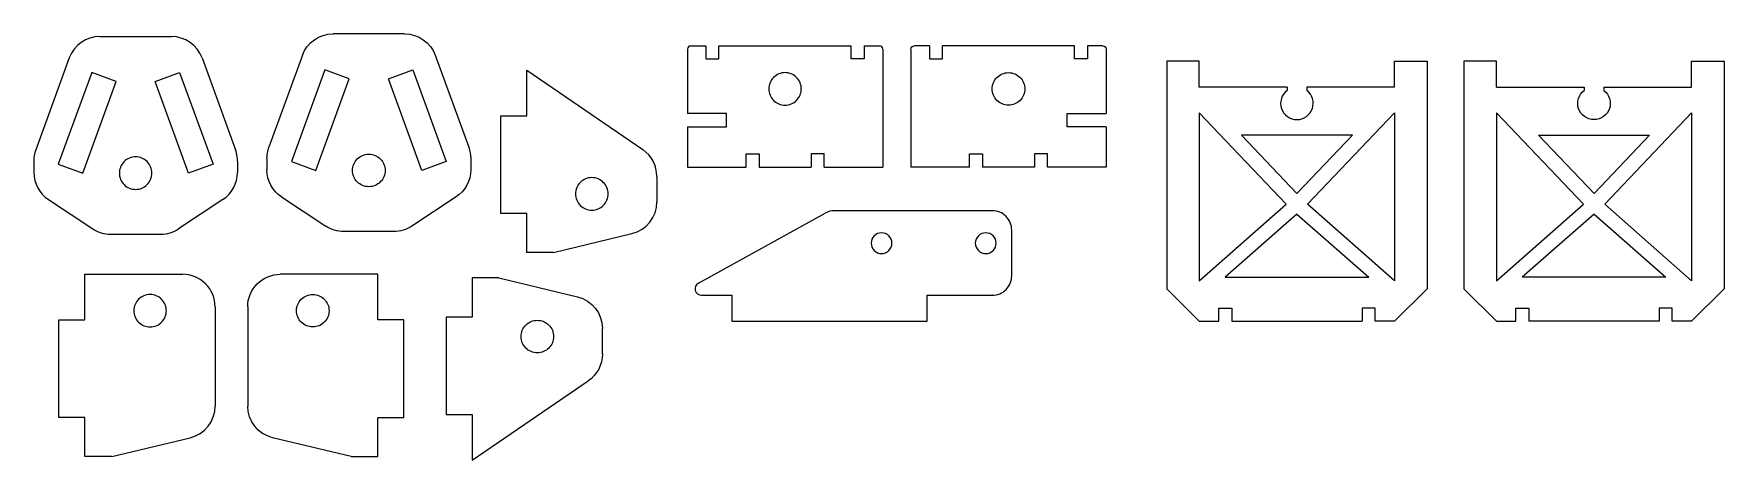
# Model space of a CAD drawing. Extents: x 10 to 269, y 30 to 95.
import ezdxf

# ---------------------------------------------------------------- set-up
doc = ezdxf.new("R2010")
doc.units = 0
doc.layers.get('0').update_dxf_attribs({"linetype": 'CONTINUOUS'})

msp = doc.modelspace()

# ---------------------------------------------------------------- linework, layer by layer
for points in [[(19.67, 94.8, 0.315299), (14.97, 91.51), (9.82, 77.37, 0.087489), (9.52, 75.66)], [(35.36, 91.51, 0.315299), (30.66, 94.8)], [(50.79, 91.92, -0.315299), (55.49, 95.21)], [(66.49, 95.21, -0.315299), (71.19, 91.92), (76.33, 77.77, -0.087489), (76.64, 76.06)], [(110.44, 93.34, 0.414214), (109.94, 92.84), (109.94, 82.94)], [(139.94, 92.84, 0.414214), (139.44, 93.34)], [(144.27, 92.84, -0.414214), (144.77, 93.34)], [(173.77, 93.34, -0.414214), (174.27, 92.84), (174.27, 82.94)], [(202.06, 86.51, 0.716291), (203.59, 82.03, 0.716291), (205.11, 86.51)], [(250.75, 86.51, -0.716291), (249.23, 82.03, -0.716291), (247.71, 86.51)], [(9.52, 75.66), (9.52, 73.91, 0.251784), (11.76, 69.74), (18.57, 65.24, 0.147089), (21.32, 64.41), (29.01, 64.41, 0.147089), (31.76, 65.24)], [(40.81, 75.66, 0.087489), (40.51, 77.37)], [(45.34, 76.06, -0.087489), (45.64, 77.77)], [(76.64, 76.06), (76.64, 74.31, -0.251784), (74.39, 70.14), (67.59, 65.64, -0.147089), (64.83, 64.81), (57.15, 64.81, -0.147089), (54.39, 65.64)], [(105.25, 73.28, 0.247535), (103.08, 77.41)], [(38.57, 69.74, 0.251784), (40.81, 73.91)], [(47.58, 70.14, -0.251784), (45.34, 74.31)], [(89.36, 61.61), (101.42, 64.51, 0.346735), (105.25, 69.37)], [(111.63, 56.91, 0.774955), (112.11, 55.03), (116.77, 55.03), (116.77, 51.03), (146.77, 51.03), (146.77, 55.03), (156.77, 55.03, 0.414214), (159.77, 58.03), (159.77, 65.03, 0.414214), (156.77, 68.03), (132.55, 68.03, 0.126789), (131.1, 67.66)], [(37.38, 53.25, 0.414214), (32.38, 58.25)], [(42.38, 53.25, -0.414214), (47.38, 58.25)], [(80.99, 57.69), (93.05, 54.79, -0.346735), (96.88, 49.93)], [(96.88, 46.01, -0.247535), (94.71, 41.89)], [(21.49, 30.25), (33.55, 33.15, 0.346735), (37.38, 38.01)], [(58.27, 30.25), (46.21, 33.15, -0.346735), (42.38, 38.01)]]:
    msp.add_lwpolyline(points, format="xyb")
for points in [[(19.67, 94.8), (30.66, 94.8)], [(66.49, 95.21), (55.49, 95.21)], [(35.36, 91.51), (40.51, 77.37)], [(50.79, 91.92), (45.64, 77.77)], [(110.44, 93.34), (112.79, 93.34)], [(112.79, 93.34), (112.79, 91.34)], [(112.79, 91.34), (114.79, 91.34)], [(114.79, 93.34), (135.09, 93.34)], [(114.79, 91.34), (114.79, 93.34)], [(137.09, 93.34), (137.09, 91.34), (135.09, 91.34), (135.09, 93.34)], [(137.09, 93.34), (139.44, 93.34)], [(139.94, 92.84), (139.94, 74.74)], [(144.27, 92.84), (144.27, 74.74)], [(147.12, 93.34), (144.77, 93.34)], [(147.12, 93.34), (147.12, 91.34), (149.12, 91.34), (149.12, 93.34)], [(169.42, 93.34), (149.12, 93.34)], [(169.42, 91.34), (169.42, 93.34)], [(171.42, 91.34), (169.42, 91.34)], [(173.77, 93.34), (171.42, 93.34)], [(171.42, 93.34), (171.42, 91.34)], [(202.06, 87.03), (188.59, 87.03), (188.59, 91.03), (183.59, 91.03), (183.59, 56.03), (188.59, 51.03), (191.59, 51.03), (191.59, 53.03), (193.59, 53.03), (193.59, 51.03), (213.59, 51.03)], [(218.59, 91.03), (223.59, 91.03)], [(218.59, 87.03), (218.59, 91.03)], [(223.59, 91.03), (223.59, 56.03)], [(229.23, 91.03), (229.23, 56.03)], [(234.23, 91.03), (229.23, 91.03)], [(234.23, 87.03), (234.23, 91.03)], [(250.75, 87.03), (264.23, 87.03), (264.23, 91.03), (269.23, 91.03), (269.23, 56.03), (264.23, 51.03), (261.23, 51.03), (261.23, 53.03), (259.23, 53.03), (259.23, 51.03), (239.23, 51.03)], [(18.41, 89.27), (13.28, 75.17)], [(22.16, 87.9), (18.41, 89.27)], [(63.99, 88.31), (67.75, 89.67)], [(69.12, 74.21), (63.99, 88.31)], [(67.75, 89.67), (72.88, 75.58)], [(85.25, 89.61), (103.08, 77.41)], [(85.25, 82.61), (85.25, 89.61)], [(17.03, 73.8), (22.16, 87.9)], [(202.06, 87.03), (202.06, 86.51)], [(218.59, 87.03), (205.11, 87.03), (205.11, 86.51)], [(234.23, 87.03), (247.71, 87.03), (247.71, 86.51)], [(250.75, 87.03), (250.75, 86.51)], [(81.25, 82.61), (85.25, 82.61)], [(81.25, 67.61), (81.25, 82.61)], [(115.94, 82.94), (109.94, 82.94)], [(109.94, 80.94), (115.94, 80.94)], [(109.94, 80.94), (109.94, 74.74), (118.94, 74.74), (118.94, 76.74), (120.94, 76.74), (120.94, 74.74), (128.94, 74.74)], [(115.94, 80.94), (115.94, 82.94)], [(174.27, 80.94), (174.27, 74.74), (165.27, 74.74), (165.27, 76.74), (163.27, 76.74), (163.27, 74.74), (155.27, 74.74)], [(168.27, 82.94), (174.27, 82.94)], [(168.27, 80.94), (168.27, 82.94)], [(174.27, 80.94), (168.27, 80.94)], [(201.94, 69.01), (188.59, 83.05)], [(188.59, 83.05), (188.59, 57.25)], [(250.87, 69.01), (264.23, 83.05)], [(264.23, 83.05), (264.23, 57.25)], [(212.11, 79.65), (195.06, 79.65)], [(195.06, 79.65), (203.59, 70.69)], [(212.11, 79.65), (203.59, 70.69)], [(240.7, 79.65), (257.76, 79.65)], [(240.7, 79.65), (249.23, 70.69)], [(257.76, 79.65), (249.23, 70.69)], [(40.81, 75.66), (40.81, 73.91)], [(45.34, 76.06), (45.34, 74.31)], [(72.88, 75.58), (69.12, 74.21)], [(128.94, 76.74), (128.94, 74.74)], [(130.94, 76.74), (128.94, 76.74)], [(130.94, 74.74), (130.94, 76.74)], [(153.27, 76.74), (155.27, 76.74)], [(153.27, 74.74), (153.27, 76.74)], [(155.27, 76.74), (155.27, 74.74)], [(13.28, 75.17), (17.03, 73.8)], [(105.25, 73.28), (105.25, 69.37)], [(130.94, 74.74), (139.94, 74.74)], [(153.27, 74.74), (144.27, 74.74)], [(47.58, 70.14), (54.39, 65.64)], [(38.57, 69.74), (31.76, 65.24)], [(85.25, 67.61), (81.25, 67.61)], [(85.25, 61.61), (85.25, 67.61)], [(111.63, 56.91), (131.1, 67.66)], [(188.59, 57.25), (201.94, 69.01)], [(264.23, 57.25), (250.87, 69.01)], [(203.59, 67.51), (192.56, 57.79)], [(203.59, 67.51), (214.62, 57.79)], [(249.23, 67.51), (238.2, 57.79)], [(249.23, 67.51), (260.26, 57.79)], [(89.36, 61.61), (85.25, 61.61)], [(17.38, 58.25), (32.38, 58.25)], [(17.38, 51.25), (17.38, 58.25)], [(62.38, 58.25), (47.38, 58.25)], [(62.38, 51.25), (62.38, 58.25)], [(76.88, 57.69), (76.88, 51.69)], [(80.99, 57.69), (76.88, 57.69)], [(192.56, 57.79), (214.62, 57.79)], [(260.26, 57.79), (238.2, 57.79)], [(223.59, 56.03), (218.59, 51.03)], [(229.23, 56.03), (234.23, 51.03)], [(37.38, 53.25), (37.38, 38.01)], [(42.38, 53.25), (42.38, 38.01)], [(213.59, 53.03), (213.59, 51.03)], [(215.59, 53.03), (213.59, 53.03)], [(215.59, 51.03), (215.59, 53.03)], [(237.23, 53.03), (239.23, 53.03)], [(237.23, 51.03), (237.23, 53.03)], [(239.23, 53.03), (239.23, 51.03)], [(13.38, 51.25), (17.38, 51.25)], [(13.38, 36.25), (13.38, 51.25)], [(66.38, 51.25), (62.38, 51.25)], [(66.38, 36.25), (66.38, 51.25)], [(72.88, 51.69), (72.88, 36.69)], [(76.88, 51.69), (72.88, 51.69)], [(96.88, 46.01), (96.88, 49.93)], [(218.59, 51.03), (215.59, 51.03)], [(234.23, 51.03), (237.23, 51.03)], [(76.88, 29.69), (94.71, 41.89)], [(72.88, 36.69), (76.88, 36.69)], [(76.88, 36.69), (76.88, 29.69)], [(17.38, 36.25), (13.38, 36.25)], [(17.38, 30.25), (17.38, 36.25)], [(62.38, 36.25), (66.38, 36.25)], [(62.38, 30.25), (62.38, 36.25)], [(21.49, 30.25), (17.38, 30.25)], [(58.27, 30.25), (62.38, 30.25)]]:
    msp.add_lwpolyline(points)
for points in [[(28.16, 87.9), (31.92, 89.27), (37.05, 75.17), (33.3, 73.8)], [(57.99, 88.31), (54.23, 89.67), (49.1, 75.58), (52.86, 74.21)], [(205.23, 69.01), (218.59, 83.05), (218.59, 57.25)], [(247.59, 69.01), (234.23, 83.05), (234.23, 57.25)]]:
    msp.add_lwpolyline(points, close=True)
for points in [[(124.94, 89.24, 0.414214), (122.44, 86.74, 0.414214), (124.94, 84.24, 0.414214), (127.44, 86.74, 0.414214)], [(159.27, 89.24, -0.414214), (161.77, 86.74, -0.414214), (159.27, 84.24, -0.414214), (156.77, 86.74, -0.414214)], [(25.16, 76.3, 0.414214), (22.66, 73.8, 0.414214), (25.16, 71.3, 0.414214), (27.66, 73.8, 0.414214)], [(60.99, 76.71, -0.414214), (63.49, 74.21, -0.414214), (60.99, 71.71, -0.414214), (58.49, 74.21, -0.414214)], [(95.25, 73.11, 0.414214), (92.75, 70.61, 0.414214), (95.25, 68.11, 0.414214), (97.75, 70.61, 0.414214)], [(139.77, 64.63, 0.414214), (138.17, 63.03, 0.414214), (139.77, 61.43, 0.414214), (141.37, 63.03, 0.414214)], [(155.77, 64.63, 0.414214), (154.17, 63.03, 0.414214), (155.77, 61.43, 0.414214), (157.37, 63.03, 0.414214)], [(27.38, 55.16, 0.414214), (24.88, 52.66, 0.414214), (27.38, 50.16, 0.414214), (29.88, 52.66, 0.414214)], [(52.38, 55.16, -0.414214), (54.88, 52.66, -0.414214), (52.38, 50.16, -0.414214), (49.88, 52.66, -0.414214)], [(86.88, 46.19, -0.414214), (84.38, 48.69, -0.414214), (86.88, 51.19, -0.414214), (89.38, 48.69, -0.414214)]]:
    msp.add_lwpolyline(points, format="xyb", close=True)

doc.saveas('drawing.dxf')
